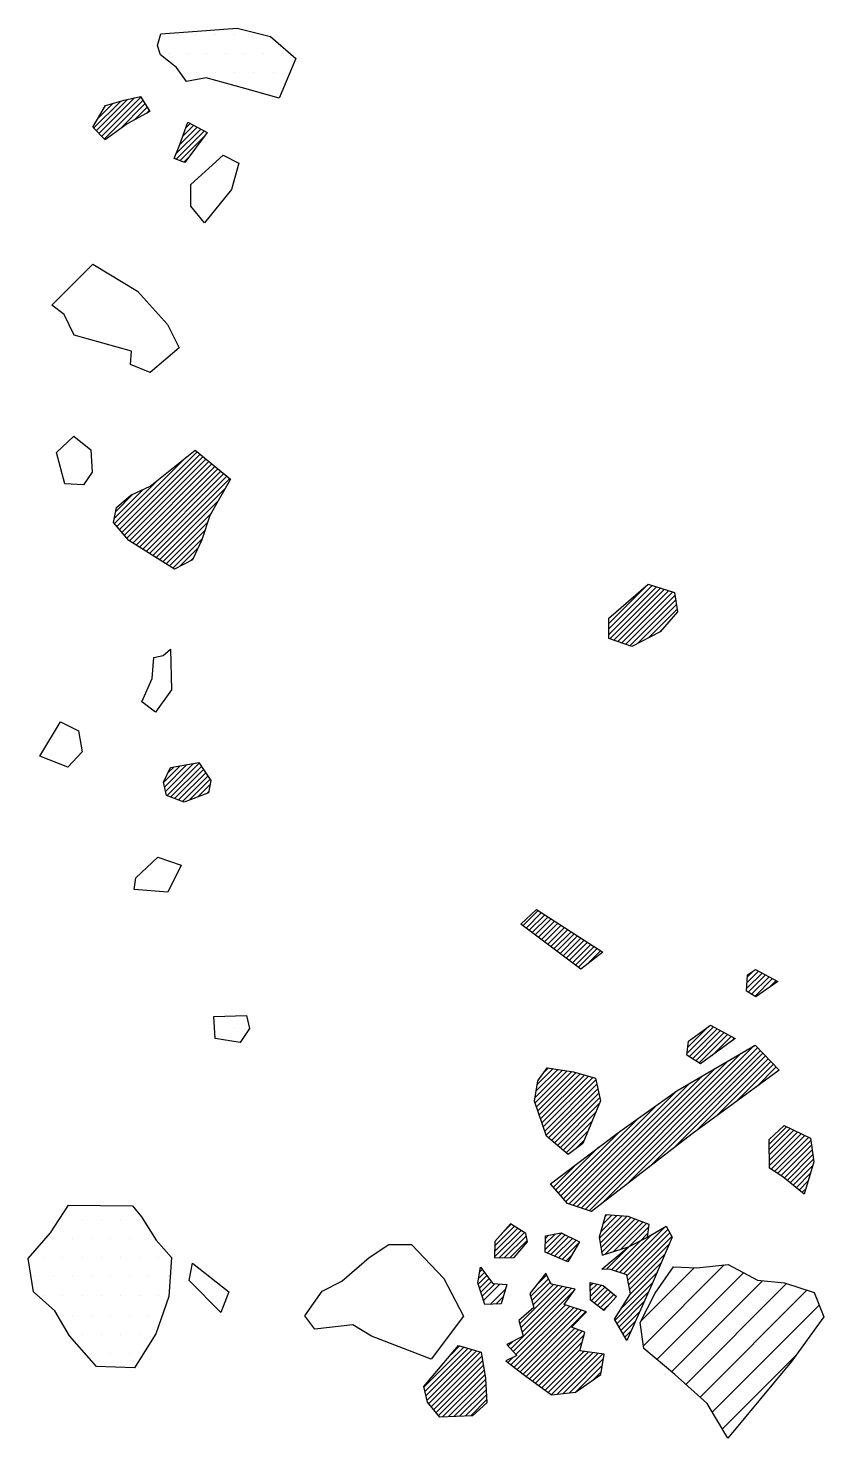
# Model space of a CAD drawing. Header units: metres. Extents: x -8.9 to -4.92, y -17.04 to -13.98.
# Drawn here: x -5.954 to -5.428, y -16.435 to -15.509 of the extents above; entities that cross this region are included whole.
import ezdxf

# ---------------------------------------------------------------- set-up
doc = ezdxf.new("R2010")
doc.units = ezdxf.units.M
doc.header["$LTSCALE"] = 25
doc.header["$MEASUREMENT"] = 0
doc.layers.get('0').update_dxf_attribs({"linetype": 'CONTINUOUS'})
for name, color, linetype in [('FEUER', 1, 'CONTINUOUS'), ('KNOCHEN', 2, 'CONTINUOUS'), ('KNOCHENSCHRAFF', 2, 'CONTINUOUS'), ('STEINE', 4, 'CONTINUOUS'), ('STEINESCHRAFF', 4, 'CONTINUOUS')]:
    doc.layers.add(name, color=color, linetype=linetype)

# ---------------------------------------------------------------- blocks, each defined once
blk = doc.blocks.new('*X6')
at = {"color": 0}
for p, q in [((-591.118, -1557.38), (-589.366, -1555.627)), ((-590.943, -1557.558), (-588.892, -1555.507)), ((-590.846, -1556.754), (-589.857, -1555.765)), ((-590.769, -1557.737), (-588.435, -1555.403)), ((-590.594, -1557.916), (-588.027, -1555.349)), ((-590.419, -1558.095), (-587.893, -1555.568)), ((-589.407, -1557.436), (-587.758, -1555.787)), ((-588.442, -1556.825), (-587.623, -1556.006)), ((-587.677, -1556.414), (-587.488, -1556.224)), ((-585.098, -1557.37), (-584.795, -1557.067)), ((-585.73, -1559.062), (-584.103, -1557.436)), ((-585.724, -1559.411), (-583.873, -1557.559)), ((-585.492, -1558.471), (-584.334, -1557.313)), ((-585.466, -1559.506), (-583.905, -1557.945)), ((-585.295, -1557.92), (-584.564, -1557.19)), ((-585.208, -1559.601), (-584.884, -1559.277)), ((-589.596, -1583.434), (-585.069, -1578.907)), ((-589.433, -1583.625), (-584.347, -1578.539)), ((-589.271, -1583.816), (-584.153, -1578.699)), ((-589.108, -1584.008), (-583.959, -1578.858)), ((-588.946, -1584.199), (-583.765, -1579.018)), ((-588.77, -1584.377), (-583.571, -1579.177)), ((-588.553, -1584.513), (-583.377, -1579.337)), ((-588.335, -1584.649), (-583.183, -1579.496)), ((-588.118, -1584.785), (-582.989, -1579.656)), ((-587.9, -1584.921), (-582.795, -1579.816)), ((-587.682, -1585.057), (-582.601, -1579.975)), ((-587.465, -1585.193), (-582.407, -1580.135)), ((-589.77, -1582.901), (-587.885, -1581.016)), ((-589.758, -1583.243), (-586.896, -1580.381)), ((-587.247, -1585.329), (-582.213, -1580.294)), ((-587.03, -1585.465), (-582.483, -1580.918)), ((-589.669, -1582.447), (-588.548, -1581.326)), ((-586.812, -1585.601), (-582.947, -1581.735)), ((-586.595, -1585.737), (-583.41, -1582.552)), ((-586.377, -1585.873), (-583.647, -1583.143)), ((-586.16, -1586.009), (-583.825, -1583.674)), ((-585.942, -1586.145), (-584.003, -1584.205)), ((-585.467, -1586.023), (-584.299, -1584.855)), ((-584.748, -1585.658), (-584.618, -1585.528)), ((-586.544, -1600.181), (-585.444, -1599.082)), ((-586.479, -1600.47), (-585.012, -1599.003)), ((-586.414, -1600.759), (-584.579, -1598.923)), ((-586.337, -1601.035), (-584.21, -1598.908)), ((-586.236, -1599.52), (-585.877, -1599.161)), ((-586.077, -1601.129), (-584.067, -1599.119)), ((-585.817, -1601.222), (-583.924, -1599.329)), ((-585.557, -1601.316), (-583.781, -1599.54)), ((-585.297, -1601.41), (-583.638, -1599.75)), ((-584.862, -1601.328), (-583.495, -1599.961)), ((-584.296, -1601.116), (-583.493, -1600.313)), ((-583.731, -1600.904), (-583.581, -1600.754))]:
    blk.add_line(p, q, dxfattribs=at)
blk = doc.blocks.new('*X8')
at = {"color": 0}
for p, q in [((-534.344, -1582.276), (-533.464, -1581.396)), ((-534.201, -1582.486), (-533.309, -1581.595)), ((-534.057, -1582.697), (-533.155, -1581.794)), ((-533.914, -1582.907), (-533, -1581.993)), ((-533.77, -1583.117), (-532.846, -1582.193)), ((-533.627, -1583.327), (-532.692, -1582.392)), ((-533.483, -1583.537), (-532.537, -1582.591)), ((-533.34, -1583.747), (-532.383, -1582.79)), ((-533.196, -1583.957), (-532.229, -1582.989)), ((-533.053, -1584.167), (-532.074, -1583.188)), ((-532.91, -1584.377), (-531.92, -1583.388)), ((-532.766, -1584.587), (-531.765, -1583.587)), ((-532.623, -1584.798), (-531.611, -1583.786)), ((-537.612, -1586.605), (-535.367, -1584.36)), ((-537.427, -1586.066), (-535.546, -1584.185)), ((-537.336, -1586.682), (-535.187, -1584.534)), ((-537.06, -1586.76), (-535.008, -1584.708)), ((-537.027, -1585.312), (-535.725, -1584.011)), ((-532.479, -1585.008), (-531.457, -1583.985)), ((-532.336, -1585.218), (-531.302, -1584.184)), ((-532.192, -1585.428), (-531.148, -1584.383)), ((-532.049, -1585.638), (-530.993, -1584.583)), ((-531.905, -1585.848), (-530.839, -1584.782)), ((-535.115, -1585.168), (-534.828, -1584.882)), ((-531.762, -1586.058), (-530.685, -1584.981)), ((-531.619, -1586.268), (-530.53, -1585.18)), ((-531.103, -1586.106), (-530.376, -1585.379)), ((-536.784, -1586.837), (-535.872, -1585.925)), ((-536.508, -1586.915), (-536.218, -1586.625)), ((-557.406, -1590.489), (-554.29, -1587.373)), ((-557.402, -1590.132), (-554.56, -1587.29)), ((-557.398, -1589.774), (-554.897, -1587.273)), ((-557.336, -1590.773), (-554.019, -1587.456)), ((-557.073, -1590.863), (-553.748, -1587.538)), ((-556.81, -1590.954), (-553.478, -1587.621)), ((-536.919, -1589.801), (-534.653, -1587.535)), ((-536.874, -1590.11), (-534.265, -1587.501)), ((-536.829, -1590.418), (-534.002, -1587.591)), ((-536.404, -1588.932), (-535.041, -1587.57)), ((-535.882, -1588.057), (-535.429, -1587.604)), ((-556.548, -1591.045), (-553.207, -1587.704)), ((-556.285, -1591.136), (-553.07, -1587.921)), ((-556.022, -1591.226), (-553.024, -1588.228)), ((-555.535, -1591.093), (-552.978, -1588.536)), ((-536.783, -1590.726), (-533.838, -1587.78)), ((-536.531, -1590.827), (-533.674, -1587.97)), ((-536.246, -1590.896), (-533.51, -1588.159)), ((-535.962, -1590.965), (-533.345, -1588.349)), ((-535.677, -1591.034), (-533.181, -1588.538)), ((-554.807, -1590.719), (-552.932, -1588.844)), ((-535.349, -1591.06), (-533.017, -1588.728)), ((-534.873, -1590.937), (-532.818, -1588.882)), ((-534.397, -1590.814), (-532.583, -1589)), ((-534.019, -1590.791), (-532.348, -1589.119)), ((-533.77, -1590.894), (-532.113, -1589.237)), ((-533.52, -1590.998), (-531.878, -1589.356)), ((-533.271, -1591.102), (-531.642, -1589.474)), ((-554.08, -1590.345), (-553.925, -1590.19)), ((-533.021, -1591.206), (-531.407, -1589.593)), ((-532.771, -1591.31), (-531.172, -1589.711)), ((-532.522, -1591.414), (-530.937, -1589.83)), ((-532.272, -1591.518), (-530.702, -1589.948)), ((-532.023, -1591.622), (-530.467, -1590.067)), ((-531.773, -1591.726), (-530.255, -1590.208)), ((-531.524, -1591.83), (-530.313, -1590.62)), ((-530.918, -1591.578), (-530.371, -1591.032)), ((-563.021, -1609.539), (-562.027, -1608.545)), ((-562.819, -1609.69), (-561.811, -1608.683)), ((-562.616, -1609.841), (-561.596, -1608.821)), ((-562.414, -1609.993), (-561.381, -1608.96)), ((-562.212, -1610.144), (-561.166, -1609.098)), ((-562.009, -1610.295), (-560.951, -1609.237)), ((-561.807, -1610.446), (-560.736, -1609.375)), ((-561.605, -1610.598), (-560.52, -1609.513)), ((-561.402, -1610.749), (-560.305, -1609.652)), ((-561.2, -1610.9), (-560.09, -1609.79)), ((-560.998, -1611.051), (-559.875, -1609.929)), ((-560.795, -1611.203), (-559.66, -1610.067)), ((-560.593, -1611.354), (-559.445, -1610.205)), ((-560.391, -1611.505), (-559.229, -1610.344)), ((-560.188, -1611.656), (-559.014, -1610.482)), ((-559.986, -1611.807), (-558.799, -1610.62)), ((-559.784, -1611.959), (-558.584, -1610.759)), ((-559.582, -1612.11), (-558.369, -1610.897)), ((-559.379, -1612.261), (-558.154, -1611.036)), ((-558.877, -1612.112), (-557.938, -1611.174)), ((-524.743, -1612.627), (-523.629, -1611.512)), ((-524.721, -1612.959), (-522.979, -1611.216)), ((-524.699, -1613.29), (-522.328, -1610.919)), ((-524.464, -1613.408), (-522.14, -1611.084)), ((-524.166, -1613.464), (-521.993, -1611.291)), ((-523.869, -1613.521), (-521.847, -1611.498)), ((-523.572, -1613.577), (-521.701, -1611.706)), ((-548.377, -1613.633), (-547.375, -1612.632)), ((-548.355, -1613.258), (-547.606, -1612.509)), ((-548.333, -1612.882), (-547.935, -1612.484)), ((-524.765, -1612.295), (-524.279, -1611.809)), ((-523.275, -1613.634), (-521.696, -1612.055)), ((-522.564, -1613.276), (-521.86, -1612.572)), ((-548.277, -1613.887), (-547.145, -1612.754)), ((-548.055, -1614.019), (-546.914, -1612.877)), ((-547.834, -1614.151), (-546.683, -1613)), ((-546.894, -1613.565), (-546.452, -1613.122)), ((-552.292, -1617.902), (-550.542, -1616.152)), ((-552.243, -1617.499), (-550.847, -1616.103)), ((-552.143, -1618.107), (-550.313, -1616.277)), ((-552.194, -1617.096), (-552.172, -1617.075)), ((-551.926, -1618.243), (-550.085, -1616.402)), ((-551.709, -1618.379), (-549.856, -1616.526)), ((-551.491, -1618.515), (-549.627, -1616.651)), ((-550.661, -1618.039), (-549.398, -1616.776)), ((-549.336, -1617.068), (-549.169, -1616.901)), ((-558.944, -1628.09), (-548.734, -1617.88)), ((-558.679, -1628.178), (-547.882, -1617.381)), ((-557.861, -1627.713), (-547.656, -1617.509)), ((-556.313, -1626.519), (-547.484, -1617.69)), ((-554.765, -1625.324), (-547.312, -1617.872)), ((-553.217, -1624.13), (-547.14, -1618.053)), ((-562.232, -1620.771), (-560.442, -1618.981)), ((-562.231, -1621.123), (-560.136, -1619.029)), ((-562.163, -1620.348), (-560.747, -1618.932)), ((-562.14, -1621.386), (-559.831, -1619.077)), ((-562.093, -1619.924), (-561.052, -1618.884)), ((-562.05, -1621.649), (-559.545, -1619.144)), ((-561.658, -1619.136), (-561.357, -1618.836)), ((-559.474, -1627.912), (-550.44, -1618.878)), ((-559.209, -1628.001), (-549.587, -1618.379)), ((-551.712, -1622.979), (-546.968, -1618.235)), ((-550.398, -1622.018), (-546.796, -1618.416)), ((-549.083, -1621.057), (-546.624, -1618.598)), ((-547.769, -1620.097), (-546.452, -1618.779)), ((-546.455, -1619.136), (-546.28, -1618.961)), ((-561.959, -1621.913), (-559.272, -1619.225)), ((-561.869, -1622.176), (-559, -1619.307)), ((-561.779, -1622.439), (-558.727, -1619.388)), ((-561.688, -1622.702), (-558.455, -1619.469)), ((-561.598, -1622.965), (-558.257, -1619.625)), ((-561.508, -1623.228), (-558.191, -1619.912)), ((-560.004, -1627.735), (-552.145, -1619.876)), ((-559.739, -1627.824), (-551.292, -1619.377)), ((-561.346, -1623.42), (-558.125, -1620.2)), ((-561.153, -1623.581), (-558.059, -1620.487)), ((-560.961, -1623.743), (-557.993, -1620.775)), ((-560.205, -1627.583), (-553.021, -1620.399)), ((-560.769, -1623.904), (-557.993, -1621.128)), ((-560.577, -1624.065), (-558.242, -1621.73)), ((-560.369, -1627.393), (-554.229, -1621.253)), ((-560.532, -1627.203), (-555.437, -1622.107)), ((-560.385, -1624.227), (-558.49, -1622.332)), ((-560.696, -1627.013), (-556.644, -1622.961)), ((-560.192, -1624.388), (-558.738, -1622.934)), ((-559.626, -1624.176), (-558.987, -1623.536)), ((-560.859, -1626.823), (-558.07, -1624.033)), ((-561.023, -1626.633), (-559.538, -1625.148)), ((-561.186, -1626.443), (-561.007, -1626.263))]:
    blk.add_line(p, q, dxfattribs=at)
blk = doc.blocks.new('*X9')
at = {"color": 0}
for p, q in [((-546.909, -1623.832), (-545.767, -1622.691)), ((-546.903, -1624.18), (-545.529, -1622.806)), ((-546.897, -1624.528), (-545.29, -1622.921)), ((-546.892, -1624.876), (-545.052, -1623.037)), ((-546.886, -1625.224), (-544.814, -1623.152)), ((-546.778, -1625.47), (-544.576, -1623.267)), ((-546.566, -1625.611), (-544.337, -1623.382)), ((-546.353, -1625.752), (-544.19, -1623.589)), ((-546.14, -1625.893), (-544.143, -1623.895)), ((-545.935, -1626.041), (-544.095, -1624.201)), ((-545.739, -1626.198), (-544.047, -1624.507)), ((-545.543, -1626.356), (-544, -1624.813)), ((-545.347, -1626.513), (-544.046, -1625.212)), ((-545.151, -1626.671), (-544.196, -1625.715)), ((-544.955, -1626.828), (-544.345, -1626.219)), ((-544.759, -1626.986), (-544.495, -1626.722)), ((-541.101, -1629.692), (-538.796, -1627.387)), ((-541.094, -1630.038), (-538.335, -1627.279)), ((-541.086, -1630.384), (-538.098, -1627.396)), ((-541.108, -1629.346), (-539.459, -1627.697)), ((-540.994, -1630.646), (-537.861, -1627.512)), ((-540.747, -1630.752), (-537.624, -1627.629)), ((-540.5, -1630.858), (-537.387, -1627.745)), ((-540.252, -1630.965), (-537.359, -1628.071)), ((-540.005, -1631.071), (-537.5, -1628.565)), ((-539.758, -1631.177), (-537.574, -1628.993)), ((-539.51, -1631.283), (-537.488, -1629.261)), ((-539.263, -1631.389), (-537.402, -1629.528)), ((-539.016, -1631.496), (-537.246, -1629.726)), ((-538.768, -1631.602), (-536.997, -1629.831)), ((-538.504, -1631.691), (-536.749, -1629.936)), ((-538.224, -1631.765), (-536.5, -1630.041)), ((-537.944, -1631.838), (-536.251, -1630.146)), ((-537.663, -1631.911), (-536.194, -1630.441)), ((-537.383, -1631.985), (-536.148, -1630.749)), ((-537.103, -1632.058), (-536.102, -1631.057)), ((-536.823, -1632.131), (-536.056, -1631.365)), ((-528.41, -1646.7), (-525.669, -1643.959)), ((-528.391, -1646.327), (-525.981, -1643.917)), ((-528.315, -1646.958), (-525.357, -1644)), ((-528.093, -1647.089), (-525.045, -1644.042)), ((-527.871, -1647.221), (-524.733, -1644.083)), ((-527.649, -1647.353), (-524.421, -1644.125)), ((-528.371, -1645.953), (-527.318, -1644.9)), ((-527.428, -1647.485), (-524.109, -1644.166)), ((-527.206, -1647.617), (-523.836, -1644.246)), ((-526.984, -1647.748), (-523.633, -1644.397)), ((-526.762, -1647.88), (-523.429, -1644.547)), ((-526.541, -1648.012), (-523.226, -1644.698)), ((-526.319, -1648.144), (-523.023, -1644.848)), ((-526.097, -1648.276), (-522.82, -1644.998)), ((-525.875, -1648.407), (-522.617, -1645.149)), ((-525.654, -1648.539), (-522.413, -1645.299)), ((-525.432, -1648.671), (-522.21, -1645.449)), ((-525.21, -1648.803), (-522.007, -1645.6)), ((-524.988, -1648.934), (-521.804, -1645.75)), ((-524.113, -1648.413), (-521.601, -1645.901))]:
    blk.add_line(p, q, dxfattribs=at)
blk = doc.blocks.new('*X10')
at = {"color": 0}
for p, q in [((-564.874, -1630.837), (-563.364, -1629.327)), ((-564.87, -1630.48), (-563.583, -1629.193)), ((-564.273, -1629.529), (-563.802, -1629.058)), ((-564.878, -1631.195), (-563.145, -1629.462)), ((-564.588, -1631.259), (-562.926, -1629.596)), ((-564.224, -1631.248), (-562.796, -1629.82)), ((-563.86, -1631.238), (-562.744, -1630.122)), ((-565.85, -1632.167), (-565.695, -1632.012)), ((-565.941, -1632.965), (-565.393, -1632.417)), ((-565.918, -1632.589), (-565.544, -1632.215)), ((-565.858, -1633.235), (-565.242, -1632.62)), ((-565.774, -1633.505), (-565.091, -1632.823)), ((-565.691, -1633.775), (-564.871, -1632.956)), ((-565.607, -1634.045), (-564.539, -1632.978)), ((-562.509, -1633.776), (-561.356, -1632.623)), ((-562.435, -1634.055), (-561.241, -1632.861)), ((-562.361, -1634.335), (-561.043, -1633.016)), ((-562.15, -1633.063), (-561.472, -1632.385)), ((-558.623, -1633.072), (-558.457, -1632.906)), ((-558.612, -1633.414), (-558.174, -1632.976)), ((-558.601, -1633.757), (-557.89, -1633.046)), ((-565.158, -1634.303), (-564.173, -1633.318)), ((-564.791, -1634.29), (-564.319, -1633.818)), ((-563.821, -1637.209), (-559.869, -1633.257)), ((-563.653, -1637.394), (-559.686, -1633.428)), ((-563.235, -1635.562), (-560.749, -1633.077)), ((-563.155, -1635.836), (-560.456, -1633.137)), ((-563.076, -1636.111), (-560.162, -1633.197)), ((-558.555, -1634.064), (-557.658, -1633.168)), ((-558.356, -1634.219), (-557.466, -1633.329)), ((-558.158, -1634.375), (-557.274, -1633.491)), ((-557.96, -1634.53), (-557.082, -1633.652)), ((-563.805, -1638.254), (-559.984, -1634.433)), ((-563.605, -1638.407), (-559.717, -1634.519)), ((-563.484, -1637.58), (-560.251, -1634.347)), ((-563.405, -1638.561), (-559.449, -1634.605)), ((-563.205, -1638.714), (-559.182, -1634.691)), ((-563.005, -1638.868), (-558.915, -1634.777)), ((-557.761, -1634.685), (-557.232, -1634.156)), ((-563.989, -1637.024), (-563.711, -1636.745)), ((-562.802, -1639.019), (-559.654, -1635.871)), ((-562.598, -1639.168), (-559.395, -1635.965)), ((-562.394, -1639.317), (-559.136, -1636.06)), ((-562.189, -1639.467), (-559.016, -1636.294)), ((-569.497, -1639.703), (-566.891, -1637.097)), ((-569.429, -1639.988), (-566.616, -1637.176)), ((-569.36, -1640.274), (-566.341, -1637.255)), ((-569.292, -1640.559), (-566.067, -1637.334)), ((-569.176, -1640.797), (-565.792, -1637.413)), ((-567.724, -1637.576), (-567.165, -1637.018)), ((-561.985, -1639.616), (-559.142, -1636.772)), ((-561.781, -1639.765), (-559.267, -1637.251)), ((-561.577, -1639.915), (-559.037, -1637.375)), ((-561.372, -1640.064), (-558.727, -1637.418)), ((-561.168, -1640.213), (-558.417, -1637.461)), ((-560.78, -1640.178), (-558.106, -1637.505)), ((-560.379, -1640.131), (-557.796, -1637.548)), ((-569.017, -1640.991), (-565.716, -1637.69)), ((-568.857, -1641.184), (-565.666, -1637.993)), ((-568.697, -1641.378), (-565.616, -1638.297)), ((-568.538, -1641.572), (-565.566, -1638.6)), ((-564.005, -1638.1), (-563.685, -1637.78)), ((-559.978, -1640.084), (-557.764, -1637.87)), ((-559.577, -1640.036), (-557.834, -1638.293)), ((-568.277, -1641.665), (-565.515, -1638.904)), ((-567.91, -1641.652), (-565.471, -1639.212)), ((-558.396, -1639.209), (-557.904, -1638.717)), ((-567.543, -1641.638), (-565.453, -1639.548)), ((-567.176, -1641.625), (-565.435, -1639.883)), ((-566.809, -1641.611), (-565.417, -1640.219)), ((-566.442, -1641.598), (-565.399, -1640.554))]:
    blk.add_line(p, q, dxfattribs=at)
blk = doc.blocks.new('*X11')
at = {"color": 0}
for p, q in [((-558.024, -1629.998), (-556.553, -1628.527)), ((-557.975, -1630.302), (-556.226, -1628.553)), ((-557.934, -1629.554), (-556.881, -1628.501)), ((-557.925, -1630.606), (-555.951, -1628.632)), ((-557.876, -1630.91), (-555.695, -1628.73)), ((-557.791, -1629.058), (-557.208, -1628.475)), ((-557.648, -1628.562), (-557.535, -1628.449)), ((-557.635, -1631.023), (-555.44, -1628.828)), ((-557.121, -1630.863), (-555.184, -1628.926)), ((-556.706, -1632.216), (-553.743, -1629.252)), ((-556.608, -1630.703), (-554.928, -1629.023)), ((-556.087, -1630.536), (-554.789, -1629.238)), ((-561.561, -1630.707), (-560.502, -1629.647)), ((-561.557, -1630.349), (-560.914, -1629.706)), ((-561.553, -1629.992), (-561.35, -1629.788)), ((-561.447, -1630.946), (-560.261, -1629.76)), ((-561.199, -1631.051), (-560.021, -1629.874)), ((-560.951, -1631.157), (-559.781, -1629.987)), ((-560.703, -1631.263), (-559.541, -1630.1)), ((-560.455, -1631.368), (-559.344, -1630.257)), ((-557.232, -1632.034), (-555.339, -1630.141)), ((-556.969, -1632.125), (-554.563, -1629.719)), ((-556.443, -1632.306), (-553.537, -1629.4)), ((-556.219, -1632.436), (-553.41, -1629.627)), ((-556.161, -1632.731), (-553.284, -1629.854)), ((-555.339, -1630.141), (-554.845, -1629.647)), ((-560.207, -1631.474), (-559.856, -1631.123)), ((-557.56, -1632.009), (-556.087, -1630.536)), ((-556.103, -1633.027), (-553.446, -1630.369)), ((-556.045, -1633.322), (-553.717, -1630.994)), ((-556.013, -1633.644), (-553.988, -1631.618)), ((-556.993, -1635.331), (-554.531, -1632.869)), ((-556.592, -1634.576), (-554.259, -1632.243)), ((-556.864, -1635.555), (-554.817, -1633.508)), ((-556.734, -1635.779), (-555.103, -1634.148)), ((-556.605, -1636.003), (-555.389, -1634.787)), ((-556.475, -1636.228), (-555.675, -1635.427)), ((-556.346, -1636.452), (-555.961, -1636.066))]:
    blk.add_line(p, q, dxfattribs=at)
blk = doc.blocks.new('*X12')
at = {"color": 0}
for p, q in [((-555.301, -1635.406), (-551.807, -1631.913)), ((-555.135, -1637.008), (-549.842, -1631.715)), ((-554.258, -1637.9), (-548.592, -1632.233)), ((-553.3, -1638.708), (-547.35, -1632.759)), ((-552.363, -1639.54), (-545.765, -1632.942)), ((-551.433, -1640.377), (-544.434, -1633.378)), ((-550.638, -1641.35), (-543.634, -1634.347)), ((-549.976, -1642.456), (-545.105, -1637.585))]:
    blk.add_line(p, q, dxfattribs=at)
blk = doc.blocks.new('*X13')
at = {"color": 0}
for p, q in [((-585.625, -1551.25), (-585.625, -1551.25)), ((-584.375, -1551.25), (-584.375, -1551.25)), ((-583.125, -1551.25), (-583.125, -1551.25)), ((-581.875, -1551.25), (-581.875, -1551.25)), ((-580.625, -1551.25), (-580.625, -1551.25)), ((-586.25, -1552.5), (-586.25, -1552.5)), ((-585, -1552.5), (-585, -1552.5)), ((-583.75, -1552.5), (-583.75, -1552.5)), ((-582.5, -1552.5), (-582.5, -1552.5)), ((-581.25, -1552.5), (-581.25, -1552.5)), ((-580, -1552.5), (-580, -1552.5)), ((-578.75, -1552.5), (-578.75, -1552.5)), ((-584.375, -1553.75), (-584.375, -1553.75)), ((-583.125, -1553.75), (-583.125, -1553.75)), ((-581.875, -1553.75), (-581.875, -1553.75)), ((-580.625, -1553.75), (-580.625, -1553.75)), ((-579.375, -1553.75), (-579.375, -1553.75)), ((-580, -1555), (-580, -1555)), ((-583.125, -1616.25), (-583.125, -1616.25)), ((-581.875, -1616.25), (-581.875, -1616.25)), ((-593.125, -1628.75), (-593.125, -1628.75)), ((-591.875, -1628.75), (-591.875, -1628.75)), ((-590.625, -1628.75), (-590.625, -1628.75)), ((-589.375, -1628.75), (-589.375, -1628.75)), ((-588.125, -1628.75), (-588.125, -1628.75)), ((-593.75, -1630), (-593.75, -1630)), ((-592.5, -1630), (-592.5, -1630)), ((-591.25, -1630), (-591.25, -1630)), ((-590, -1630), (-590, -1630)), ((-588.75, -1630), (-588.75, -1630)), ((-587.5, -1630), (-587.5, -1630)), ((-594.375, -1631.25), (-594.375, -1631.25)), ((-593.125, -1631.25), (-593.125, -1631.25)), ((-591.875, -1631.25), (-591.875, -1631.25)), ((-590.625, -1631.25), (-590.625, -1631.25)), ((-589.375, -1631.25), (-589.375, -1631.25)), ((-588.125, -1631.25), (-588.125, -1631.25)), ((-586.875, -1631.25), (-586.875, -1631.25)), ((-595, -1632.5), (-595, -1632.5)), ((-593.75, -1632.5), (-593.75, -1632.5)), ((-592.5, -1632.5), (-592.5, -1632.5)), ((-591.25, -1632.5), (-591.25, -1632.5)), ((-590, -1632.5), (-590, -1632.5)), ((-588.75, -1632.5), (-588.75, -1632.5)), ((-587.5, -1632.5), (-587.5, -1632.5)), ((-586.25, -1632.5), (-586.25, -1632.5)), ((-594.375, -1633.75), (-594.375, -1633.75)), ((-593.125, -1633.75), (-593.125, -1633.75)), ((-591.875, -1633.75), (-591.875, -1633.75)), ((-590.625, -1633.75), (-590.625, -1633.75)), ((-589.375, -1633.75), (-589.375, -1633.75)), ((-588.125, -1633.75), (-588.125, -1633.75)), ((-586.875, -1633.75), (-586.875, -1633.75)), ((-592.5, -1635), (-592.5, -1635)), ((-591.25, -1635), (-591.25, -1635)), ((-590, -1635), (-590, -1635)), ((-588.75, -1635), (-588.75, -1635)), ((-587.5, -1635), (-587.5, -1635)), ((-591.875, -1636.25), (-591.875, -1636.25)), ((-590.625, -1636.25), (-590.625, -1636.25)), ((-589.375, -1636.25), (-589.375, -1636.25)), ((-588.125, -1636.25), (-588.125, -1636.25)), ((-591.25, -1637.5), (-591.25, -1637.5)), ((-590, -1637.5), (-590, -1637.5)), ((-588.75, -1637.5), (-588.75, -1637.5))]:
    blk.add_line(p, q, dxfattribs=at)

msp = doc.modelspace()

# ---------------------------------------------------------------- linework, layer by layer
at = {"layer": 'KNOCHEN'}
for points in [[(-5.88048, -15.55316), (-5.87448, -15.5629), (-5.88934, -15.57089), (-5.90371, -15.58143), (-5.91177, -15.57319), (-5.90347, -15.55902), (-5.89121, -15.55559), (-5.88048, -15.55316)], [(-5.84959, -15.56979), (-5.83693, -15.57655), (-5.8514, -15.59626), (-5.85851, -15.59364), (-5.85484, -15.58451), (-5.84959, -15.56979)], [(-5.84478, -15.78431), (-5.82156, -15.80341), (-5.83506, -15.82721), (-5.84033, -15.84294), (-5.84658, -15.85612), (-5.85836, -15.86211), (-5.88822, -15.84344), (-5.89828, -15.83162), (-5.89613, -15.82196), (-5.88688, -15.81391), (-5.87408, -15.80794), (-5.84478, -15.78431)], [(-5.54823, -15.87209), (-5.53097, -15.87738), (-5.52907, -15.89013), (-5.54042, -15.90325), (-5.55886, -15.91273), (-5.57409, -15.90747), (-5.57394, -15.89423), (-5.54823, -15.87209)], [(-5.86079, -15.99198), (-5.84242, -15.98862), (-5.83439, -16.00042), (-5.83601, -16.00855), (-5.85187, -16.01449), (-5.86354, -16.01029), (-5.86548, -16.00161), (-5.86079, -15.99198)], [(-5.62135, -16.08475), (-5.57784, -16.11273), (-5.59223, -16.12378), (-5.63164, -16.09432), (-5.62135, -16.08475)], [(-5.47812, -16.124), (-5.46343, -16.1318), (-5.4778, -16.14183), (-5.48388, -16.1382), (-5.48325, -16.12751), (-5.47812, -16.124)], [(-5.50755, -16.16036), (-5.49135, -16.1692), (-5.51394, -16.18576), (-5.52305, -16.18006), (-5.52193, -16.1709), (-5.50755, -16.16036)], [(-5.47815, -16.17341), (-5.46253, -16.18989), (-5.51953, -16.23155), (-5.58529, -16.28229), (-5.60102, -16.27702), (-5.61209, -16.26417), (-5.56843, -16.23102), (-5.52941, -16.20342), (-5.47815, -16.17341)], [(-5.61432, -16.18824), (-5.59703, -16.19097), (-5.58281, -16.1952), (-5.57941, -16.21001), (-5.59092, -16.23791), (-5.60067, -16.24493), (-5.61481, -16.23306), (-5.62271, -16.21005), (-5.62053, -16.19683), (-5.61432, -16.18824)], [(-5.45936, -16.22609), (-5.44213, -16.23443), (-5.43975, -16.24974), (-5.44609, -16.27106), (-5.46023, -16.2597), (-5.46883, -16.254), (-5.46914, -16.23515), (-5.45936, -16.22609)], [(-5.63835, -16.29037), (-5.64867, -16.30198), (-5.64879, -16.31267), (-5.63605, -16.3123), (-5.62728, -16.30221), (-5.62823, -16.29659), (-5.63835, -16.29037)], [(-5.57847, -16.31089), (-5.56109, -16.30547), (-5.54879, -16.29898), (-5.54768, -16.29085), (-5.56138, -16.2856), (-5.57614, -16.28442), (-5.58038, -16.29915), (-5.57847, -16.31089)], [(-5.54879, -16.29898), (-5.53649, -16.29199), (-5.53249, -16.29916), (-5.54503, -16.32806), (-5.56226, -16.36659), (-5.57026, -16.35275), (-5.55989, -16.33605), (-5.5623, -16.3238), (-5.57296, -16.32012), (-5.57857, -16.32006), (-5.56109, -16.30547)], [(-5.60531, -16.29633), (-5.59314, -16.30207), (-5.60093, -16.31523), (-5.61563, -16.30896), (-5.61552, -16.29826), (-5.60531, -16.29633)], [(-5.65802, -16.31869), (-5.64999, -16.32947), (-5.64082, -16.33008), (-5.64453, -16.34278), (-5.65523, -16.34317), (-5.65966, -16.32886), (-5.65802, -16.31869)], [(-5.61527, -16.32272), (-5.6256, -16.33585), (-5.62316, -16.34504), (-5.63293, -16.3536), (-5.62998, -16.36382), (-5.64074, -16.36931), (-5.6342, -16.37651), (-5.64137, -16.38), (-5.62924, -16.3893), (-5.61155, -16.40223), (-5.59574, -16.40036), (-5.57931, -16.38882), (-5.57713, -16.3756), (-5.5929, -16.37339), (-5.58971, -16.3612), (-5.59834, -16.35805), (-5.58855, -16.34797), (-5.60327, -16.34322), (-5.59603, -16.33311), (-5.61178, -16.32989), (-5.61527, -16.32272)], [(-5.57766, -16.33077), (-5.56908, -16.33799), (-5.57733, -16.34707), (-5.58592, -16.34035), (-5.5863, -16.32863), (-5.57766, -16.33077)], [(-5.67233, -16.36998), (-5.6576, -16.37422), (-5.65474, -16.39157), (-5.65389, -16.40737), (-5.66315, -16.41593), (-5.68456, -16.41672), (-5.6926, -16.40695), (-5.69504, -16.39674), (-5.67233, -16.36998)]]:
    msp.add_lwpolyline(points, dxfattribs=at)
at = {"layer": 'STEINE'}
for points in [[(-5.8673, -15.51204), (-5.84334, -15.51026), (-5.81734, -15.5085), (-5.79549, -15.51383), (-5.77884, -15.52828), (-5.78982, -15.55414), (-5.81216, -15.54778), (-5.83756, -15.54089), (-5.85032, -15.54329), (-5.85684, -15.53405), (-5.86745, -15.52579), (-5.86942, -15.51965), (-5.8673, -15.51204)], [(-5.82639, -15.59144), (-5.81626, -15.59664), (-5.82103, -15.61391), (-5.83859, -15.63563), (-5.84764, -15.62483), (-5.84748, -15.61057), (-5.82639, -15.59144)], [(-5.91173, -15.66285), (-5.88237, -15.68049), (-5.86274, -15.7021), (-5.85527, -15.71746), (-5.87429, -15.73356), (-5.88697, -15.72833), (-5.88636, -15.71967), (-5.92395, -15.70908), (-5.93043, -15.69576), (-5.93851, -15.68956), (-5.91173, -15.66285)], [(-5.93548, -15.78588), (-5.92416, -15.7753), (-5.91304, -15.78408), (-5.91219, -15.79886), (-5.91788, -15.80695), (-5.9301, -15.80631), (-5.9301, -15.80631), (-5.93548, -15.78588)], [(-5.8656, -15.91857), (-5.86097, -15.91455), (-5.86024, -15.94105), (-5.87059, -15.95571), (-5.87968, -15.94899), (-5.8729, -15.93378), (-5.87173, -15.92004), (-5.8656, -15.91857)], [(-5.93281, -15.96216), (-5.92115, -15.96789), (-5.91875, -15.98168), (-5.92803, -15.99176), (-5.94629, -15.98443), (-5.93281, -15.96216)], [(-5.93281, -15.96216), (-5.92115, -15.96789), (-5.91875, -15.98168), (-5.92803, -15.99176), (-5.94629, -15.98443), (-5.93281, -15.96216)], [(-5.86907, -16.05048), (-5.85384, -16.05574), (-5.86269, -16.07347), (-5.88458, -16.0717), (-5.88348, -16.06408), (-5.86907, -16.05048)], [(-5.80915, -16.16269), (-5.81537, -16.17179), (-5.83164, -16.16907), (-5.8325, -16.1548), (-5.8111, -16.15401), (-5.80915, -16.16269)], [(-5.87977, -16.28571), (-5.87026, -16.3011), (-5.86019, -16.31242), (-5.862, -16.33787), (-5.87041, -16.36223), (-5.88441, -16.38449), (-5.90936, -16.38371), (-5.92697, -16.36365), (-5.93648, -16.34725), (-5.9506, -16.33487), (-5.95393, -16.31293), (-5.93949, -16.29627), (-5.92757, -16.27806), (-5.88581, -16.27852), (-5.87977, -16.28571)], [(-5.77299, -16.35055), (-5.7616, -16.33437), (-5.7488, -16.32789), (-5.7308, -16.31229), (-5.71797, -16.30377), (-5.7032, -16.30393), (-5.68204, -16.32607), (-5.66907, -16.35066), (-5.69026, -16.37896), (-5.72932, -16.36376), (-5.74147, -16.3565), (-5.76646, -16.35928), (-5.77299, -16.35055)], [(-5.84648, -16.31613), (-5.82274, -16.33473), (-5.82798, -16.34843), (-5.84864, -16.32732), (-5.84648, -16.31613)], [(-5.53168, -16.31853), (-5.51641, -16.3192), (-5.496, -16.31688), (-5.47676, -16.32728), (-5.45895, -16.329), (-5.43966, -16.33532), (-5.43321, -16.35118), (-5.45441, -16.3805), (-5.49622, -16.43048), (-5.50973, -16.40792), (-5.53092, -16.38884), (-5.55111, -16.37181), (-5.55347, -16.35497), (-5.54358, -16.33572), (-5.53168, -16.31853)]]:
    msp.add_lwpolyline(points, dxfattribs=at)

# ---------------------------------------------------------------- block references
at = {"layer": 'FEUER', "xscale": 0.01, "yscale": 0.01, "zscale": 0.01}
msp.add_blockref('*X12', (0, 0), dxfattribs=at)
at = {"layer": 'KNOCHENSCHRAFF', "xscale": 0.01, "yscale": 0.01, "zscale": 0.01}
for name in ['*X6', '*X8', '*X9', '*X10', '*X11']:
    msp.add_blockref(name, (0, 0), dxfattribs=at)
at = {"layer": 'STEINESCHRAFF', "xscale": 0.01, "yscale": 0.01, "zscale": 0.01}
msp.add_blockref('*X13', (0, 0), dxfattribs=at)

doc.saveas('drawing.dxf')
